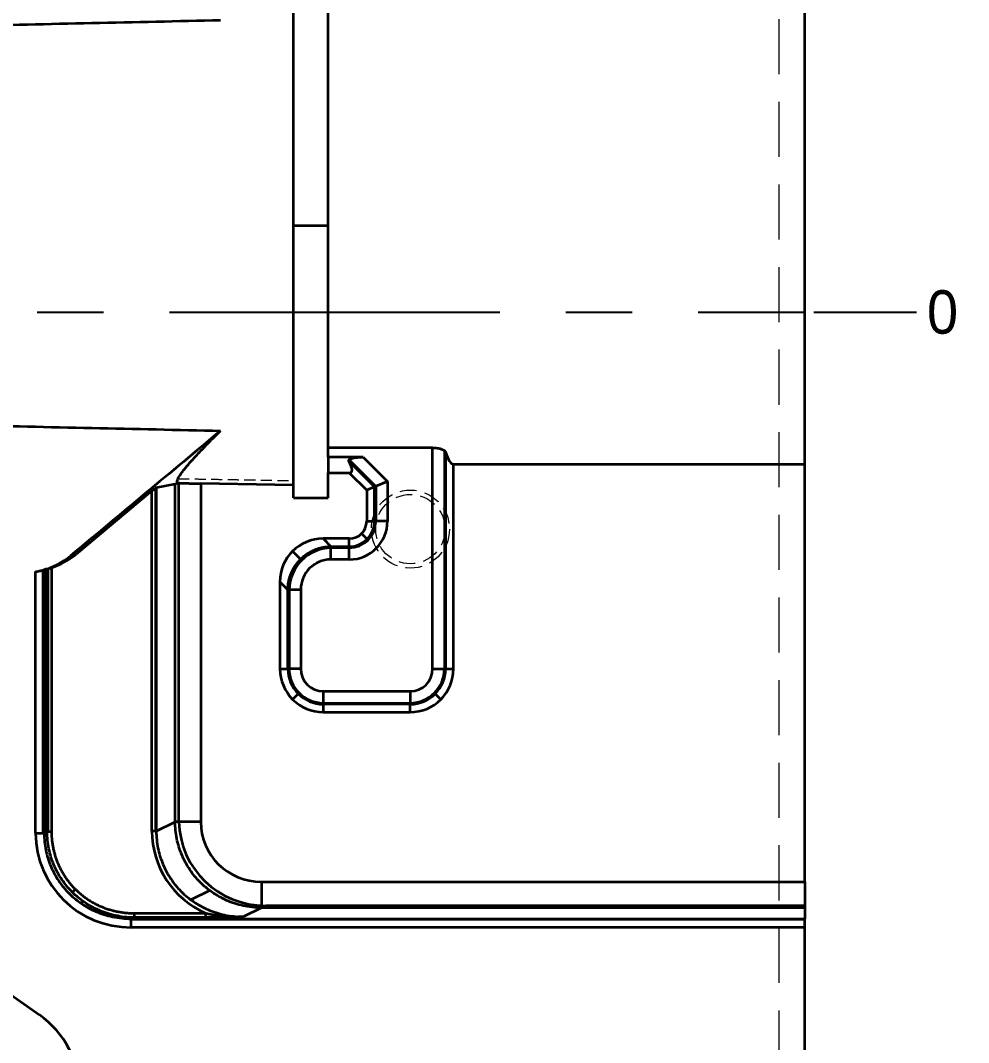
# Model space of a CAD drawing. Header units: millimetres. Extents: x -55 to 464, y 64 to 432.
# Drawn here: x 354.9 to 464.2, y 197.8 to 315.7 of the extents above; entities that cross this region are included whole.
import ezdxf

# ---------------------------------------------------------------- set-up
doc = ezdxf.new("R2010")
doc.units = ezdxf.units.MM
doc.linetypes.add('CENTER', pattern=[50.8, 31.75, -6.35, 6.35, -6.35])
doc.linetypes.add('HIDDEN', pattern=[9.525, 6.35, -3.175])
doc.layers.add('core', color=7, linetype='Continuous', lineweight=20)
doc.layers.add('dim', color=82, linetype='Continuous', lineweight=9)
doc.styles.add('Capful-A', font='')
doc.styles.get('Capful-A').set_extended_font_data('Microsoft YaHei')
doc.dimstyles.new('Capful-A-2.0', dxfattribs={"dimscale": 2, "dimtxt": 2.5, "dimasz": 2.5, "dimexe": 1.5, "dimexo": 1, "dimgap": 1.5, "dimtad": 0, "dimdsep": 46, "dimtxsty": 'Capful-A', "dimcen": 0, "dimclrt": 2, "dimazin": 2, "dimtfac": 1, "dimtmove": 0, "dimatfit": 3, "dimfxl": 0, "dimtolj": 1, "dimtzin": 0, "dimarcsym": 0})

# ---------------------------------------------------------------- blocks, each defined once
blk = doc.blocks.new('*D51')
at = {"layer": 'Defpoints', "color": 0, "transparency": 16777216}
for p in [(195.33, 282.01), (445.33, 282.01)]:
    blk.add_point(p, dxfattribs=at)
at = {"layer": 'dim', "color": 0, "lineweight": -2, "transparency": 16777216}
blk.add_line((446.33, 282.01), (458.54, 282.01), dxfattribs=at)
at = {"layer": 'dim', "color": 2, "transparency": 16777216, "insert": (461.19, 282.01), "char_height": 5, "attachment_point": 5, "style": 'Capful-A', "bg_fill": 3, "box_fill_scale": 1.1, "bg_fill_color": 256, "bg_fill_true_color": 13158600, "bg_fill_transparency": 0}
blk.add_mtext('\\A1;0', dxfattribs=at)
at = {"layer": 'Defpoints', "color": 0, "transparency": 16777216}
blk.add_point((458.54, 282.01), dxfattribs=at)

msp = doc.modelspace()

# ---------------------------------------------------------------- linework, layer by layer
at = {"color": 1, "linetype": 'CENTER', "ltscale": 1.2}
msp.add_line((-54.672, 282.005), (445.328, 282.005), dxfattribs=at)
at = {"layer": 'core', "color": 8, "linetype": 'HIDDEN', "lineweight": 18}
msp.add_line((442.328, 392.005), (442.328, 172.005), dxfattribs=at)
at = {"layer": 'core', "color": 7, "linetype": 'Continuous', "lineweight": 35}
for p, q in [((445.328, 264.506), (445.328, 319.505)), ((390.329, 266.389), (390.329, 317.622)), ((390.329, 265.318), (390.329, 266.389)), ((402.394, 266.389), (390.329, 266.389)), ((402.394, 240.909), (402.394, 266.389)), ((390.329, 265.318), (390.329, 263.506)), ((394.369, 265.318), (390.329, 265.318)), ((394.369, 265.318), (397.186, 262.5)), ((403.745, 266.074), (403.745, 240.909)), ((403.886, 265.904), (403.886, 240.909)), ((395.695, 261.882), (392.724, 264.852)), ((395.836, 261.941), (392.761, 265.016)), ((404.796, 264.506), (445.328, 264.506)), ((404.796, 240.909), (404.796, 264.506)), ((445.328, 216.338), (445.328, 264.506)), ((390.329, 263.506), (392.785, 263.506)), ((390.329, 260.605), (390.329, 263.506)), ((392.785, 263.506), (394.785, 261.506)), ((370.448, 261.737), (370.448, 222.188)), ((372.697, 262.199), (370.522, 261.777)), ((370.522, 261.777), (370.522, 222.188)), ((372.697, 223.257), (372.697, 262.199)), ((373.137, 223.257), (373.137, 262.336)), ((386.329, 262.075), (375.65, 262.261)), ((375.65, 262.261), (375.65, 223.257)), ((386.329, 260.606), (386.329, 262.075)), ((395.695, 261.882), (394.785, 261.506)), ((397.186, 262.5), (395.695, 261.882)), ((395.695, 257.909), (395.695, 261.882)), ((395.836, 261.941), (395.836, 257.909)), ((397.186, 262.5), (397.186, 257.909)), ((370.029, 261.414), (361.238, 254.087)), ((370.029, 222.188), (370.029, 261.414)), ((386.329, 260.606), (390.329, 260.606)), ((394.785, 261.506), (394.785, 257.909)), ((394.785, 257.909), (395.695, 257.909)), ((397.186, 257.909), (395.695, 257.909)), ((392.785, 255.909), (389.757, 255.909)), ((389.757, 255.909), (390.667, 254.999)), ((392.785, 254.999), (392.785, 255.909)), ((394.199, 256.495), (394.842, 255.852)), ((390.667, 253.508), (390.667, 254.999)), ((390.667, 254.999), (392.785, 254.999)), ((392.785, 254.858), (390.667, 254.858)), ((392.785, 253.508), (392.785, 254.999)), ((360.639, 253.93), (361.238, 254.087)), ((386.238, 254.456), (387.155, 253.539)), ((392.785, 253.508), (390.667, 253.508)), ((357.43, 252.279), (357.43, 221.942)), ((357.949, 252.415), (357.591, 252.321)), ((357.591, 252.321), (357.591, 221.942)), ((357.949, 222.099), (357.949, 252.415)), ((358.029, 252.436), (358.029, 222.099)), ((358.439, 252.555), (358.439, 222.099)), ((356.61, 221.942), (356.61, 252.107)), ((384.785, 250.937), (384.785, 240.909)), ((385.695, 250.027), (384.785, 250.937)), ((387.186, 250.027), (385.695, 250.027)), ((385.695, 240.909), (385.695, 250.027)), ((385.836, 250.027), (385.836, 240.909)), ((387.186, 250.027), (387.186, 240.909)), ((384.785, 240.909), (385.695, 240.909)), ((387.186, 240.909), (385.695, 240.909)), ((402.394, 240.909), (403.886, 240.909)), ((403.886, 240.909), (404.796, 240.909)), ((389.785, 238.311), (399.796, 238.311)), ((389.785, 238.311), (389.785, 236.819)), ((399.796, 238.311), (399.796, 236.819)), ((386.249, 237.374), (386.892, 238.017)), ((389.785, 236.96), (399.796, 236.96)), ((403.331, 237.374), (402.688, 238.017)), ((399.796, 236.819), (389.785, 236.819)), ((389.785, 236.819), (389.785, 235.909)), ((389.785, 235.909), (399.796, 235.909)), ((399.796, 235.909), (399.796, 236.819)), ((370.522, 222.188), (372.697, 223.257)), ((375.65, 223.257), (372.697, 223.257)), ((356.61, 221.942), (357.591, 221.942)), ((357.591, 221.942), (357.949, 222.099)), ((358.439, 222.099), (357.949, 222.099)), ((370.522, 222.188), (370.029, 222.188)), ((328.333, 221.1), (357.043, 200.997)), ((382.652, 216.338), (445.328, 216.338)), ((382.652, 216.338), (382.652, 213.349)), ((445.328, 216.338), (445.328, 213.349)), ((361.196, 215.483), (360.85, 215.136)), ((376.694, 215.336), (374.52, 214.268)), ((361.775, 213.91), (362.129, 214.065)), ((382.652, 213.349), (380.532, 212.307)), ((445.328, 213.349), (382.652, 213.349)), ((445.328, 213.589), (383.139, 213.589)), ((445.328, 213.349), (445.328, 212.085)), ((367.961, 212.228), (367.636, 212.085)), ((367.961, 212.726), (367.961, 212.228)), ((367.961, 212.726), (376.197, 212.726)), ((367.961, 212.268), (376.197, 212.268)), ((376.197, 212.228), (367.961, 212.228)), ((376.197, 212.726), (376.197, 212.228)), ((367.636, 211.089), (367.636, 212.085)), ((367.636, 212.085), (445.328, 212.085)), ((445.328, 212.005), (367.636, 212.005)), ((445.328, 211.089), (367.636, 211.089)), ((445.328, 211.089), (445.328, 212.085)), ((445.328, 172.005), (445.328, 211.089))]:
    msp.add_line(p, q, dxfattribs=at)
at = {"layer": 'core', "color": 8, "linetype": 'HIDDEN', "lineweight": 18, "ltscale": 0.005}
msp.add_line((357.43, 252.278), (357.591, 252.321), dxfattribs=at)
at = {"layer": 'core', "color": 8, "linetype": 'HIDDEN', "lineweight": 18, "ltscale": 0.3}
for radius in [4.5, 4]:
    msp.add_circle((399.829, 257.005), radius, dxfattribs=at)
at = {"layer": 'core', "color": 7, "linetype": 'Continuous', "lineweight": 35}
for centre, radius, start, end in [((392.785, 257.909), 3.051, 270, 0), ((392.785, 257.909), 4.402, 270, 0), ((392.785, 257.909), 2, 270, 0), ((392.785, 257.909), 2.91, 270, 0), ((389.785, 240.909), 5, 180, 270), ((389.785, 240.909), 4.09, 180, 270), ((389.785, 240.909), 3.949, 180, 270), ((389.785, 240.909), 2.598, 180, 270), ((399.796, 240.909), 3.949, 270, 0), ((399.796, 240.909), 2.598, 270, 0), ((399.796, 240.909), 5, 270, 0), ((399.796, 240.909), 4.09, 270, 0), ((350.734, 191.986), 11, 0, 55)]:
    msp.add_arc(centre, radius, start, end, dxfattribs=at)
for centre, major_axis, ratio, start_param, end_param in [((404.796, 292.005), (0, 27.5), 0.1051042, 2.8213089, 3.1415548), ((364.285, 292.005), (-28.736, 28.42), 0.0739094, 3.0670374, 3.3756679), ((370.029, 261.357), (0.499, 0.419), 0.0669995, 0.1200502, 1.5145933), ((375.65, 264.72), (2.995, 2.515), 0.0669995, 3.2616428, 3.5723965), ((389.812, 250.882), (3.574, -3.574), 0.9891328, 2.361657, 3.9215283), ((390.863, 249.831), (3.574, -3.574), 0.9891328, 2.3897481, 3.8934372), ((355.398, 260.016), (-7.901, -2.075), 0.9793727, 1.5707995, 2.0167638), ((355.997, 260.173), (-7.901, -2.075), 0.9793727, 1.623077, 2.0167638), ((390.706, 249.988), (2.502, -2.502), 0.9891328, 2.3616577, 3.9215276), ((383.295, 223.627), (-9.151, -4.495), 0.9808758, 5.8557443, 7.3896882), ((382.76, 223.364), (-6.405, -3.147), 0.9808758, 5.8341745, 7.3896882), ((367.827, 222.131), (-10.311, -4.52), 0.9770757, 5.8784578, 7.4321976), ((380.695, 222.349), (-9.608, -4.72), 0.9808758, 5.8341745, 6.9696232)]:
    msp.add_ellipse(centre, major_axis=major_axis, ratio=ratio, start_param=start_param, end_param=end_param, dxfattribs=at)
at = {"layer": 'core', "color": 8, "linetype": 'HIDDEN', "lineweight": 18, "ltscale": 0.02}
msp.add_ellipse((355.398, 260.016), major_axis=(-7.901, -2.075), ratio=0.9793727, start_param=1.468159, end_param=1.5707996, dxfattribs=at)
at = {"layer": 'core', "color": 7, "linetype": 'Continuous', "lineweight": 35}
for points, knots in [([(386.329, 262.075), (386.329, 262.075), (386.329, 262.205), (386.329, 263.188), (386.329, 265.702), (386.329, 269.393), (386.329, 274.096), (386.329, 279.601), (386.329, 285.661), (386.329, 292.005), (386.329, 298.349), (386.329, 304.409), (386.329, 309.914), (386.329, 314.617), (386.329, 318.308), (386.329, 320.425), (386.329, 321.203), (386.329, 321.411)], [0, 0, 0, 0, 0.0294597, 0.1012112, 0.1729628, 0.2447143, 0.3164659, 0.3882174, 0.4599689, 0.5317205, 0.603472, 0.6752236, 0.7469751, 0.8187266, 0.8904782, 0.9622297, 1, 1, 1, 1]), ([(377.945, 315.658), (368.044, 315.44), (358.142, 315.222), (339.238, 314.802), (330.235, 314.601), (321.232, 314.399)], [0, 0, 0, 0, 0.5237714, 0.5237714, 1, 1, 1, 1]), ([(321.232, 269.611), (330.235, 269.409), (339.238, 269.208), (358.142, 268.789), (368.044, 268.57), (377.945, 268.352)], [0, 0, 0, 0, 0.4762286, 0.4762286, 1, 1, 1, 1]), ([(377.945, 268.352), (377.945, 268.352), (377.945, 268.352), (372.177, 263.545), (366.408, 258.737), (360.639, 253.93)], [0, 0, 0, 0, 0.0000053, 0.0000053, 1, 1, 1, 1]), ([(372.999, 262.351), (372.943, 262.394), (372.925, 262.468), (372.961, 262.673), (373.015, 262.805), (373.194, 263.127), (373.319, 263.316), (373.498, 263.56), (373.519, 263.588), (373.561, 263.644), (373.626, 263.729), (373.695, 263.818), (373.839, 264), (373.942, 264.126), (374.275, 264.523), (374.526, 264.81), (375.081, 265.423), (375.385, 265.75), (375.756, 266.139), (375.798, 266.183), (375.882, 266.27), (375.924, 266.314), (376.052, 266.447), (376.312, 266.716), (376.584, 266.993), (377.143, 267.558), (377.535, 267.949), (377.945, 268.352)], [0, 0, 0, 0, 0.125, 0.125, 0.25, 0.25, 0.375, 0.375, 0.390625, 0.390625, 0.40625, 0.4375, 0.4375, 0.5, 0.5, 0.625, 0.625, 0.75, 0.75, 0.765625, 0.765625, 0.78125, 0.78125, 0.8125, 0.875, 0.875, 1, 1, 1, 1]), ([(402.394, 266.389), (402.489, 266.389), (402.583, 266.385), (402.72, 266.375), (402.766, 266.371), (402.834, 266.363), (402.856, 266.36), (402.901, 266.354), (402.923, 266.351), (403.031, 266.335), (403.114, 266.319), (403.212, 266.295), (403.231, 266.291), (403.269, 266.281), (403.288, 266.275), (403.343, 266.26), (403.378, 266.248), (403.478, 266.214), (403.539, 266.189), (403.607, 266.156), (403.62, 266.149), (403.646, 266.136), (403.683, 266.115), (403.716, 266.094), (403.776, 266.052), (403.808, 266.023), (403.846, 265.978), (403.857, 265.964), (403.874, 265.934), (403.881, 265.919), (403.886, 265.904)], [0, 0, 0, 0, 0.125, 0.125, 0.1875, 0.1875, 0.21875, 0.21875, 0.25, 0.25, 0.375, 0.375, 0.40625, 0.40625, 0.4375, 0.4375, 0.5, 0.5, 0.625, 0.625, 0.65625, 0.65625, 0.6875, 0.75, 0.75, 0.875, 0.875, 0.9375, 0.9375, 1, 1, 1, 1]), ([(392.724, 264.852), (392.716, 264.868), (392.711, 264.884), (392.708, 264.916), (392.71, 264.932), (392.717, 264.953), (392.719, 264.957), (392.723, 264.965), (392.725, 264.969), (392.732, 264.981), (392.738, 264.989), (392.758, 265.013), (392.775, 265.029), (392.805, 265.052), (392.817, 265.06), (392.841, 265.075), (392.854, 265.083), (392.895, 265.105), (392.926, 265.119), (392.992, 265.145), (393.029, 265.158), (393.106, 265.182), (393.146, 265.193), (393.272, 265.224), (393.363, 265.241), (393.506, 265.263), (393.554, 265.27), (393.652, 265.282), (393.702, 265.287), (393.851, 265.301), (393.953, 265.307), (394.082, 265.313), (394.108, 265.314), (394.16, 265.315), (394.238, 265.317), (394.316, 265.318), (394.369, 265.318)], [0, 0, 0, 0, 0.0625, 0.0625, 0.125, 0.125, 0.140625, 0.140625, 0.15625, 0.15625, 0.1875, 0.1875, 0.25, 0.25, 0.28125, 0.28125, 0.3125, 0.3125, 0.375, 0.375, 0.4375, 0.4375, 0.5, 0.5, 0.625, 0.625, 0.6875, 0.6875, 0.75, 0.75, 0.875, 0.875, 0.90625, 0.90625, 0.9375, 1, 1, 1, 1]), ([(372.999, 262.351), (373.063, 262.343), (373.134, 262.336), (373.291, 262.324), (373.377, 262.319), (373.517, 262.312), (373.565, 262.31), (373.665, 262.305), (373.717, 262.303), (373.875, 262.298), (373.986, 262.295), (374.159, 262.29), (374.218, 262.289), (374.308, 262.287), (374.339, 262.286), (374.4, 262.284), (374.431, 262.284), (374.588, 262.281), (374.716, 262.278), (374.976, 262.273), (375.108, 262.271), (375.309, 262.267), (375.377, 262.266), (375.514, 262.264), (375.582, 262.263), (375.65, 262.261)], [0, 0, 0, 0, 0.125, 0.125, 0.25, 0.25, 0.3125, 0.3125, 0.375, 0.375, 0.5, 0.5, 0.5625, 0.5625, 0.59375, 0.59375, 0.625, 0.625, 0.75, 0.75, 0.875, 0.875, 0.9375, 0.9375, 1, 1, 1, 1]), ([(385.695, 250.027), (385.695, 250.039), (385.695, 250.063), (385.695, 250.099), (385.696, 250.135), (385.697, 250.171), (385.698, 250.207), (385.7, 250.243), (385.702, 250.279), (385.704, 250.315), (385.706, 250.351), (385.709, 250.387), (385.711, 250.423), (385.715, 250.458), (385.718, 250.494), (385.722, 250.53), (385.725, 250.566), (385.73, 250.602), (385.734, 250.637), (385.739, 250.673), (385.743, 250.709), (385.749, 250.744), (385.754, 250.78), (385.76, 250.815), (385.766, 250.851), (385.772, 250.886), (385.778, 250.922), (385.785, 250.957), (385.792, 250.992), (385.799, 251.028), (385.807, 251.063), (385.814, 251.098), (385.822, 251.133), (385.83, 251.168), (385.839, 251.203), (385.848, 251.238), (385.857, 251.273), (385.866, 251.308), (385.875, 251.342), (385.885, 251.377), (385.895, 251.412), (385.905, 251.446), (385.916, 251.48), (385.926, 251.515), (385.937, 251.549), (385.948, 251.583), (385.96, 251.617), (385.972, 251.651), (385.984, 251.685), (385.996, 251.719), (386.008, 251.753), (386.021, 251.787), (386.034, 251.82), (386.047, 251.854), (386.06, 251.887), (386.074, 251.92), (386.088, 251.953), (386.102, 251.986), (386.116, 252.019), (386.131, 252.052), (386.146, 252.085), (386.161, 252.118), (386.176, 252.15), (386.192, 252.183), (386.207, 252.215), (386.223, 252.247), (386.239, 252.279), (386.256, 252.311), (386.273, 252.343), (386.29, 252.375), (386.307, 252.406), (386.324, 252.438), (386.342, 252.469), (386.359, 252.5), (386.378, 252.532), (386.396, 252.562), (386.414, 252.593), (386.433, 252.624), (386.452, 252.655), (386.471, 252.685), (386.49, 252.715), (386.51, 252.745), (386.53, 252.775), (386.55, 252.805), (386.57, 252.835), (386.591, 252.865), (386.611, 252.894), (386.632, 252.923), (386.653, 252.952), (386.674, 252.981), (386.696, 253.01), (386.718, 253.039), (386.74, 253.067), (386.762, 253.096), (386.784, 253.124), (386.807, 253.152), (386.829, 253.18), (386.852, 253.207), (386.875, 253.235), (386.899, 253.262), (386.922, 253.289), (386.946, 253.316), (386.97, 253.343), (386.994, 253.37), (387.018, 253.396), (387.043, 253.423), (387.067, 253.449), (387.092, 253.475), (387.117, 253.501), (387.142, 253.526), (387.168, 253.552), (387.193, 253.577), (387.219, 253.602), (387.245, 253.627), (387.271, 253.651), (387.298, 253.676), (387.324, 253.7), (387.351, 253.724), (387.378, 253.748), (387.405, 253.772), (387.432, 253.795), (387.459, 253.819), (387.487, 253.842), (387.514, 253.865), (387.542, 253.887), (387.57, 253.91), (387.598, 253.932), (387.627, 253.954), (387.655, 253.976), (387.684, 253.998), (387.713, 254.02), (387.742, 254.041), (387.771, 254.062), (387.8, 254.083), (387.829, 254.103), (387.859, 254.124), (387.889, 254.144), (387.919, 254.164), (387.949, 254.184), (387.979, 254.204), (388.009, 254.223), (388.039, 254.242), (388.07, 254.261), (388.101, 254.28), (388.131, 254.298), (388.162, 254.316), (388.194, 254.335), (388.225, 254.352), (388.256, 254.37), (388.288, 254.387), (388.319, 254.404), (388.351, 254.421), (388.383, 254.438), (388.415, 254.454), (388.447, 254.471), (388.479, 254.487), (388.511, 254.502), (388.544, 254.518), (388.576, 254.533), (388.609, 254.548), (388.642, 254.563), (388.675, 254.578), (388.708, 254.592), (388.741, 254.606), (388.774, 254.62), (388.807, 254.634), (388.84, 254.647), (388.874, 254.66), (388.907, 254.673), (388.941, 254.686), (388.975, 254.698), (389.009, 254.71), (389.043, 254.722), (389.077, 254.734), (389.111, 254.746), (389.145, 254.757), (389.179, 254.768), (389.214, 254.778), (389.248, 254.789), (389.282, 254.799), (389.317, 254.809), (389.352, 254.819), (389.386, 254.828), (389.421, 254.837), (389.456, 254.846), (389.491, 254.855), (389.526, 254.864), (389.561, 254.872), (389.596, 254.88), (389.631, 254.887), (389.666, 254.895), (389.702, 254.902), (389.737, 254.909), (389.772, 254.916), (389.808, 254.922), (389.843, 254.928), (389.879, 254.934), (389.914, 254.94), (389.95, 254.945), (389.985, 254.951), (390.021, 254.955), (390.057, 254.96), (390.092, 254.964), (390.128, 254.969), (390.164, 254.972), (390.2, 254.976), (390.236, 254.979), (390.271, 254.983), (390.307, 254.985), (390.343, 254.988), (390.379, 254.99), (390.415, 254.992), (390.451, 254.994), (390.487, 254.996), (390.523, 254.997), (390.559, 254.998), (390.595, 254.999), (390.631, 254.999), (390.655, 254.999), (390.667, 254.999)], [0, 0, 0, 0, 0.0046164, 0.0092325, 0.0138485, 0.0184642, 0.0230797, 0.027695, 0.0323101, 0.0369249, 0.0415396, 0.046154, 0.0507682, 0.0553823, 0.0599961, 0.0646097, 0.0692232, 0.0738364, 0.0784494, 0.0830623, 0.0876749, 0.0922874, 0.0968997, 0.1015118, 0.1061237, 0.1107355, 0.1153471, 0.1199585, 0.1245697, 0.1291807, 0.1337916, 0.1384023, 0.1430129, 0.1476233, 0.1522335, 0.1568436, 0.1614535, 0.1660633, 0.1706729, 0.1752824, 0.1798917, 0.1845009, 0.1891099, 0.1937188, 0.1983275, 0.2029361, 0.2075446, 0.212153, 0.2167612, 0.2213693, 0.2259772, 0.230585, 0.2351928, 0.2398003, 0.2444078, 0.2490152, 0.2536224, 0.2582295, 0.2628366, 0.2674435, 0.2720503, 0.276657, 0.2812636, 0.2858701, 0.2904765, 0.2950828, 0.299689, 0.3042951, 0.3089012, 0.3135071, 0.318113, 0.3227188, 0.3273245, 0.3319301, 0.3365356, 0.3411411, 0.3457465, 0.3503519, 0.3549571, 0.3595623, 0.3641674, 0.3687725, 0.3733775, 0.3779825, 0.3825874, 0.3871922, 0.391797, 0.3964018, 0.4010064, 0.4056111, 0.4102157, 0.4148203, 0.4194248, 0.4240293, 0.4286338, 0.4332382, 0.4378426, 0.4424469, 0.4470513, 0.4516556, 0.4562599, 0.4608642, 0.4654684, 0.4700727, 0.4746769, 0.4792811, 0.4838853, 0.4884895, 0.4930937, 0.4976979, 0.5023021, 0.5069063, 0.5115105, 0.5161147, 0.5207189, 0.5253231, 0.5299273, 0.5345316, 0.5391358, 0.5437401, 0.5483444, 0.5529487, 0.5575531, 0.5621574, 0.5667618, 0.5713662, 0.5759707, 0.5805752, 0.5851797, 0.5897843, 0.5943889, 0.5989936, 0.6035982, 0.608203, 0.6128078, 0.6174126, 0.6220175, 0.6266225, 0.6312275, 0.6358326, 0.6404377, 0.6450429, 0.6496481, 0.6542535, 0.6588589, 0.6634644, 0.6680699, 0.6726755, 0.6772812, 0.681887, 0.6864929, 0.6910988, 0.6957049, 0.700311, 0.7049172, 0.7095235, 0.7141299, 0.7187364, 0.723343, 0.7279497, 0.7325565, 0.7371634, 0.7417705, 0.7463776, 0.7509848, 0.7555922, 0.7601997, 0.7648072, 0.769415, 0.7740228, 0.7786307, 0.7832388, 0.787847, 0.7924554, 0.7970639, 0.8016725, 0.8062812, 0.8108901, 0.8154991, 0.8201083, 0.8247176, 0.8293271, 0.8339367, 0.8385465, 0.8431564, 0.8477665, 0.8523767, 0.8569871, 0.8615977, 0.8662084, 0.8708193, 0.8754303, 0.8800415, 0.8846529, 0.8892645, 0.8938763, 0.8984882, 0.9031003, 0.9077126, 0.9123251, 0.9169377, 0.9215506, 0.9261636, 0.9307768, 0.9353903, 0.9400039, 0.9446177, 0.9492318, 0.953846, 0.9584604, 0.9630751, 0.9676899, 0.972305, 0.9769203, 0.9815358, 0.9861515, 0.9907675, 0.9953836, 1, 1, 1, 1]), ([(356.61, 252.107), (356.668, 252.116), (356.725, 252.125), (356.837, 252.146), (356.892, 252.156), (357, 252.178), (357.052, 252.189), (357.151, 252.211), (357.198, 252.222), (357.287, 252.243), (357.328, 252.253), (357.402, 252.272), (357.436, 252.28), (357.496, 252.296), (357.521, 252.302), (357.563, 252.313), (357.579, 252.318), (357.591, 252.321)], [0, 0, 0, 0, 0.125, 0.125, 0.25, 0.25, 0.375, 0.375, 0.5, 0.5, 0.625, 0.625, 0.75, 0.75, 0.875, 0.875, 1, 1, 1, 1]), ([(357.949, 252.415), (357.954, 252.416), (357.963, 252.418), (357.978, 252.422), (357.984, 252.424), (357.997, 252.427), (358.004, 252.429), (358.027, 252.435), (358.044, 252.44), (358.073, 252.448), (358.082, 252.45), (358.103, 252.456), (358.114, 252.459), (358.148, 252.468), (358.171, 252.475), (358.208, 252.485), (358.221, 252.489), (358.247, 252.496), (358.26, 252.5), (358.3, 252.512), (358.328, 252.52), (358.369, 252.533), (358.383, 252.537), (358.411, 252.546), (358.425, 252.55), (358.439, 252.555)], [0, 0, 0, 0, 0.125, 0.125, 0.1875, 0.1875, 0.25, 0.25, 0.375, 0.375, 0.4375, 0.4375, 0.5, 0.5, 0.625, 0.625, 0.6875, 0.6875, 0.75, 0.75, 0.875, 0.875, 0.9375, 0.9375, 1, 1, 1, 1]), ([(382.652, 213.349), (382.288, 213.351), (381.93, 213.372), (381.227, 213.45), (380.882, 213.507), (380.21, 213.654), (379.882, 213.744), (379.246, 213.952), (378.938, 214.071), (378.342, 214.333), (378.056, 214.476), (377.505, 214.785), (377.241, 214.95), (376.737, 215.298), (376.497, 215.481), (376.155, 215.766), (375.989, 215.911), (375.803, 216.084), (375.711, 216.172), (375.666, 216.216), (375.644, 216.238), (375.633, 216.249), (375.627, 216.255), (375.625, 216.258), (375.623, 216.259), (375.623, 216.26), (375.622, 216.26), (375.622, 216.26), (375.394, 216.487), (374.959, 216.964), (374.379, 217.74), (373.877, 218.57), (373.457, 219.447), (373.235, 220.057), (373.043, 220.678), (372.963, 220.993), (372.832, 221.631), (372.783, 221.954), (372.716, 222.603), (372.698, 222.93), (372.697, 223.257)], [0, 0, 0, 0, 0.0625, 0.0625, 0.125, 0.125, 0.1875, 0.1875, 0.25, 0.25, 0.3125, 0.3125, 0.375, 0.375, 0.4375, 0.4375, 0.46875, 0.484375, 0.4921875, 0.4960938, 0.4980469, 0.4990234, 0.4995117, 0.4997559, 0.4998779, 0.499939, 0.499939, 0.5, 0.5, 0.5625, 0.625, 0.6875, 0.75, 0.8125, 0.8125, 0.875, 0.875, 0.9375, 0.9375, 1, 1, 1, 1]), ([(357.591, 221.942), (357.59, 221.617), (357.606, 221.291), (357.669, 220.644), (357.717, 220.323), (357.844, 219.687), (357.924, 219.372), (358.113, 218.752), (358.224, 218.448), (358.474, 217.85), (358.754, 217.266), (359.259, 216.436), (359.649, 215.918), (359.96, 215.545), (360.121, 215.362), (360.316, 215.156), (360.415, 215.055), (360.465, 215.005), (360.49, 214.98), (360.503, 214.967), (360.509, 214.961), (360.512, 214.958), (360.514, 214.957), (360.515, 214.956), (360.515, 214.955), (360.515, 214.955), (360.719, 214.756), (360.934, 214.562), (361.39, 214.187), (361.631, 214.007), (362.137, 213.663), (362.402, 213.5), (362.957, 213.194), (363.247, 213.052), (363.849, 212.792), (364.162, 212.674), (364.807, 212.468), (365.141, 212.38), (365.826, 212.235), (366.177, 212.179), (366.896, 212.104), (367.263, 212.084), (367.636, 212.085)], [0, 0, 0, 0, 0.0625, 0.0625, 0.125, 0.125, 0.1875, 0.1875, 0.25, 0.25, 0.3125, 0.375, 0.4375, 0.4375, 0.46875, 0.484375, 0.4921875, 0.4960938, 0.4980469, 0.4990234, 0.4995117, 0.4997559, 0.4998779, 0.499939, 0.499939, 0.5, 0.5, 0.5625, 0.5625, 0.625, 0.625, 0.6875, 0.6875, 0.75, 0.75, 0.8125, 0.8125, 0.875, 0.875, 0.9375, 0.9375, 1, 1, 1, 1]), ([(367.961, 212.228), (367.591, 212.228), (367.226, 212.248), (366.511, 212.325), (366.161, 212.382), (365.48, 212.528), (365.148, 212.617), (364.506, 212.825), (364.195, 212.943), (363.596, 213.204), (363.307, 213.347), (362.754, 213.653), (362.49, 213.817), (361.986, 214.162), (361.746, 214.343), (361.405, 214.624), (361.239, 214.768), (361.054, 214.939), (360.964, 215.025), (360.919, 215.069), (360.896, 215.09), (360.885, 215.101), (360.88, 215.107), (360.877, 215.11), (360.876, 215.111), (360.875, 215.112), (360.875, 215.112), (360.875, 215.112), (360.644, 215.34), (360.205, 215.817), (359.621, 216.594), (359.117, 217.425), (358.837, 218.009), (358.587, 218.606), (358.476, 218.911), (358.286, 219.53), (358.206, 219.845), (358.078, 220.481), (358.03, 220.802), (357.965, 221.449), (357.949, 221.774), (357.949, 222.099)], [0, 0, 0, 0, 0.0625, 0.0625, 0.125, 0.125, 0.1875, 0.1875, 0.25, 0.25, 0.3125, 0.3125, 0.375, 0.375, 0.4375, 0.4375, 0.46875, 0.484375, 0.4921875, 0.4960937, 0.4980469, 0.4990234, 0.4995117, 0.4997559, 0.4998779, 0.499939, 0.499939, 0.5, 0.5, 0.5625, 0.625, 0.6875, 0.75, 0.75, 0.8125, 0.8125, 0.875, 0.875, 0.9375, 0.9375, 1, 1, 1, 1]), ([(370.522, 222.188), (370.521, 221.86), (370.537, 221.533), (370.602, 220.883), (370.65, 220.56), (370.778, 219.921), (370.858, 219.605), (371.049, 218.984), (371.27, 218.373), (371.689, 217.496), (372.193, 216.666), (372.581, 216.15), (372.89, 215.777), (373.05, 215.595), (373.243, 215.39), (373.341, 215.289), (373.391, 215.239), (373.416, 215.214), (373.429, 215.202), (373.435, 215.195), (373.438, 215.192), (373.44, 215.191), (373.44, 215.19), (373.441, 215.19), (373.441, 215.19), (373.646, 214.987), (373.863, 214.791), (374.321, 214.412), (374.563, 214.23), (375.071, 213.884), (375.336, 213.72), (375.891, 213.414), (376.181, 213.271), (376.781, 213.012), (377.092, 212.895), (377.733, 212.689), (378.064, 212.601), (378.743, 212.457), (379.092, 212.402), (379.802, 212.327), (380.164, 212.307), (380.532, 212.307)], [0, 0, 0, 0, 0.0625, 0.0625, 0.125, 0.125, 0.1875, 0.1875, 0.25, 0.3125, 0.375, 0.4375, 0.4375, 0.46875, 0.484375, 0.4921875, 0.4960937, 0.4980469, 0.4990234, 0.4995117, 0.4997559, 0.4998779, 0.499939, 0.499939, 0.5, 0.5, 0.5625, 0.5625, 0.625, 0.625, 0.6875, 0.6875, 0.75, 0.75, 0.8125, 0.8125, 0.875, 0.875, 0.9375, 0.9375, 1, 1, 1, 1]), ([(380.532, 212.307), (380.525, 212.307), (380.519, 212.307), (379.748, 212.286), (378.98, 212.265), (377.541, 212.237), (376.869, 212.228), (376.197, 212.228)], [0, 0, 0, 0, 0.0044701, 0.0044701, 0.5455488, 0.5455488, 1, 1, 1, 1]), ([(376.2, 212.734), (376.201, 212.733), (376.204, 212.732), (376.208, 212.731), (376.213, 212.729), (376.219, 212.728), (376.226, 212.726), (376.234, 212.723), (376.243, 212.721), (376.252, 212.719), (376.263, 212.716), (376.275, 212.713), (376.288, 212.71), (376.301, 212.707), (376.316, 212.704), (376.331, 212.7), (376.348, 212.697), (376.365, 212.693), (376.383, 212.689), (376.403, 212.685), (376.423, 212.681), (376.444, 212.677), (376.476, 212.671), (376.518, 212.663), (376.571, 212.653), (376.625, 212.644), (376.68, 212.634), (376.759, 212.62), (376.864, 212.602), (376.997, 212.58), (377.135, 212.558), (377.312, 212.531), (377.53, 212.5), (377.794, 212.465), (378.072, 212.433), (378.302, 212.409), (378.477, 212.392), (378.594, 212.382), (378.711, 212.372), (378.829, 212.363), (378.947, 212.355), (379.066, 212.347), (379.185, 212.34), (379.305, 212.333), (379.425, 212.327), (379.545, 212.322), (379.667, 212.318), (379.789, 212.314), (379.911, 212.311), (380.034, 212.308), (380.157, 212.307), (380.282, 212.306), (380.406, 212.306), (380.49, 212.307), (380.532, 212.307)], [0, 0, 0, 0, 0.0007786, 0.0017733, 0.0029851, 0.0044147, 0.0060624, 0.0079284, 0.0100129, 0.0123158, 0.0148374, 0.0175775, 0.0205361, 0.0237132, 0.0271087, 0.0307227, 0.0345549, 0.0386054, 0.042874, 0.0473606, 0.0520651, 0.0569874, 0.0621274, 0.0741735, 0.0864488, 0.0989529, 0.1116853, 0.1246455, 0.1539254, 0.1845406, 0.2164857, 0.2497554, 0.307081, 0.3678876, 0.4321573, 0.4998763, 0.5266647, 0.5535641, 0.580575, 0.6076984, 0.6349353, 0.6622866, 0.6897536, 0.7173376, 0.74504, 0.7728624, 0.8008066, 0.8288744, 0.8570678, 0.885389, 0.9138402, 0.942424, 0.971143, 1, 1, 1, 1])]:
    msp.add_open_spline(points, degree=3, knots=knots, dxfattribs=at)
for points, degree in [([(386.329, 292.005), (387.662, 292.005), (388.996, 292.005), (390.329, 292.005)], 3), ([(358.439, 222.099), (358.439, 221.171), (358.803, 219.354), (359.518, 217.647), (360.556, 216.113), (361.879, 214.811), (363.437, 213.788), (365.171, 213.084), (367.017, 212.726), (367.961, 212.726)], 2)]:
    msp.add_open_spline(points, degree=degree, dxfattribs=at)
at = {"layer": 'core', "color": 8, "linetype": 'HIDDEN', "lineweight": 18, "ltscale": 0.2}
msp.add_open_spline([(373.059, 262.827), (386.329, 262.6)], degree=1, dxfattribs=at)

# ---------------------------------------------------------------- next in the draw order: dimensions: what is measured, and where the dimension line sits
at = {"layer": 'dim'}
dim = msp.add_ordinate_dim(feature_location=(445.327670482, 282.005061714), offset=(13.212807893, 0), dtype=0, origin=(195.327646982, 282.005061714), dimstyle='Capful-A-2.0', override={"dimasz": 2, "dimexe": 0.49975, "dimexo": 0.49975, "dimgap": 0.49975}, dxfattribs=at)
dim.commit()
dim.dimension.update_dxf_attribs({"geometry": '*D51', "text_midpoint": (461.189429633, 282.005061714)})

doc.saveas('drawing.dxf')
